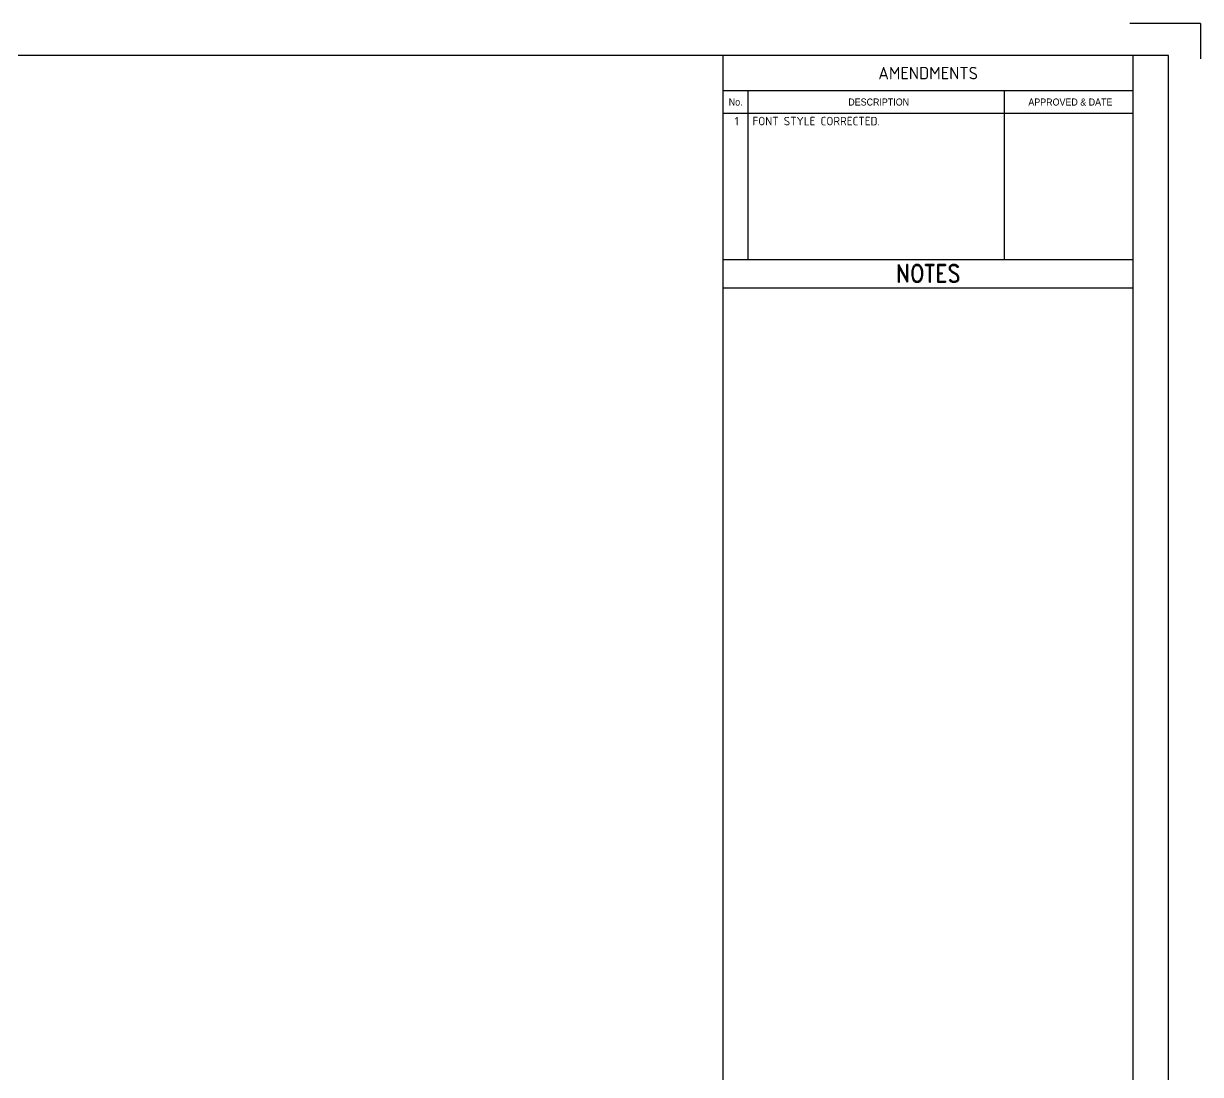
# Model space of a CAD drawing. Extents: x 0 to 420, y 0 to 297.
# Drawn here: x 253.6 to 420, y 148.5 to 297 of the extents above; entities that cross this region are included whole.
import ezdxf
from ezdxf.enums import TextEntityAlignment as Align

# ---------------------------------------------------------------- set-up
doc = ezdxf.new("R2010")
doc.units = 0
doc.header["$LTSCALE"] = 0.25
doc.layers.get('0').update_dxf_attribs({"linetype": 'CONTINUOUS'})
for name, color, linetype in [('L18', 4, 'CONTINUOUS'), ('L25', 1, 'CONTINUOUS'), ('TBLK18', 4, 'CONTINUOUS'), ('TBLK25', 1, 'CONTINUOUS'), ('TBLK35', 3, 'CONTINUOUS'), ('TBLK50', 7, 'CONTINUOUS')]:
    doc.layers.add(name, color=color, linetype=linetype)
doc.styles.add('HELVL', font='HELVL.shx', dxfattribs={"height": 2.015})
doc.styles.add('ISO', font='iso3098b.shx')
doc.styles.add('ROMAND', font='romand')

# ---------------------------------------------------------------- blocks, each defined once
blk = doc.blocks.new('A3BBLK')
at = {"layer": 'TBLK25'}
for q in [(410, 297), (420, 292)]:
    blk.add_line((420, 297), q, dxfattribs=at)
at = {"layer": 'TBLK50'}
for p, q in [((415.5, 292.5), (13, 292.5)), ((352.5, 4.5), (352.5, 292.5)), ((415.5, 4.5), (415.5, 292.5))]:
    blk.add_line(p, q, dxfattribs=at)
blk = doc.blocks.new('a3_in_vtblk')
at = {"layer": 'TBLK35'}
blk.add_line((410.5, 37), (410.5, 292.5), dxfattribs=at)
blk.add_blockref('A3BBLK', (0, 0))
at = {"layer": 'TBLK18', "style": 'ISO'}
for tag, p, height in [('GROUND_SURVEY_STD.', (381.88, 126.11), 1.8), ('SURVEY_CAPTURE_DATE', (381.95, 122.61), 1.8), ('MAPPING_SURVEY_STD.', (381.95, 119.11), 1.8), ('MAPPING_CAPTURE_DATE', (381.95, 115.61), 1.8), ('PROJECT_ZONE', (381.95, 112.11), 1.8), ('HEIGHT_DATUM', (381.95, 108.61), 1.8), ('CLIENT_STREET_NAME', (355.51, 86.94), 1.5), ('CLIENT_SUBURB_POSTCODE', (388.49, 86.94), 1.5), ('CLIENT_TELEPHONE_NO.', (368.31, 84.68), 1.5), ('CLIENT_FAX_NO.', (393.56, 84.68), 1.5), ('STREET_NAME', (355.51, 62.1), 1.5), ('SUBURB_POSTCODE', (388.49, 62.1), 1.5), ('TELEPHONE_NO.', (368.31, 59.84), 1.5), ('FAX_NO.', (393.56, 59.84), 1.5)]:
    blk.add_attdef(tag, p, '', height=height, dxfattribs=at)
for tag, p in [('CLIENT_MR_DIRECTORATE', (381.5, 92.96)), ('MR_DIRECTORATE', (381.5, 68.12))]:
    blk.add_attdef(tag, text='', height=1.5, dxfattribs=at).set_placement(p, align=Align.CENTER)
at = {"layer": 'TBLK25', "style": 'ISO'}
for tag, height, p in [('CLIENT_MR__BRANCH', 2, (381.5, 90.04)), ('MR_BRANCH', 2, (381.5, 65.2)), ('ROAD_SECTION', 1.75, (384.5, 29.16)), ('SLK', 1.75, (384.5, 26.11)), ('CHAINAGE', 1.75, (384.5, 19.21))]:
    blk.add_attdef(tag, text='', height=height, dxfattribs=at).set_placement(p, align=Align.CENTER)
for tag, p, height in [('FILE_NUMBER', (371.77, 54.24), 2.5), ('DESIGNED_/_DRAWN', (371.77, 49.49), 2), ('VERIFIED', (371.77, 44.49), 2), ('APPROVED', (371.77, 39.49), 2), ('LOCAL_AUTHORITY', (370.48, 16.73), 1.25)]:
    blk.add_attdef(tag, p, '', height=height, dxfattribs=at)
at = {"layer": 'TBLK35', "style": 'ISO', "width": 0.9}
for tag, p in [('ROAD_PROJECT&NUMBER', (384.5, 32.23)), ('DRAWING_DESCRIPTION', (384.5, 22.29))]:
    blk.add_attdef(tag, text='', height=2.5, dxfattribs=at).set_placement(p, align=Align.CENTER)
at = {"layer": 'TBLK50', "style": 'ISO'}
blk.add_attdef('MRWA_DRG_NUMBER', (356.29, 6.08), '', height=5, dxfattribs=at)
blk = doc.blocks.new('a3_vamend')
at = {"layer": 'TBLK25'}
for p, q in [((0, -5), (-58, -5)), ((-54.43, -28.9), (-54.43, -5)), ((-18.22, -28.9), (-18.22, -5)), ((0, -8.2), (-58, -8.2)), ((0, -28.9), (-58, -28.9)), ((0, -32.9), (-58, -32.9))]:
    blk.add_line(p, q, dxfattribs=at)
at = {"layer": 'TBLK18', "style": 'HELVL', "width": 0.9}
for s, p in [('No.', (-56.21, -7.09)), ('DESCRIPTION', (-35.99, -7.09)), ('APPROVED & DATE', (-8.89, -7.09))]:
    blk.add_text(s, height=1, dxfattribs=at).set_placement(p, align=Align.CENTER)
at = {"layer": 'TBLK25', "style": 'ISO'}
blk.add_text('AMENDMENTS', height=1.75, dxfattribs=at).set_placement((-29, -3.38), align=Align.CENTER)
at = {"layer": 'TBLK25', "style": 'ROMAND', "width": 0.85}
blk.add_text('NOTES', height=2.5, dxfattribs=at).set_placement((-29, -32.06), align=Align.CENTER)

msp = doc.modelspace()

# ---------------------------------------------------------------- block references
at = {"color": 1}
msp.add_blockref('a3_in_vtblk', (0, 0), dxfattribs=at)
at = {"layer": 'L25'}
msp.add_blockref('a3_vamend', (410.5, 292.5), dxfattribs=at)

# ---------------------------------------------------------------- texts
at = {"layer": 'L18', "style": 'ISO'}
for s, p in [('1', (354.161362, 282.616974)), ('FONT STYLE CORRECTED.', (356.667052, 282.616974))]:
    msp.add_text(s, height=1.2, dxfattribs=at).set_placement(p)

doc.saveas('drawing.dxf')
